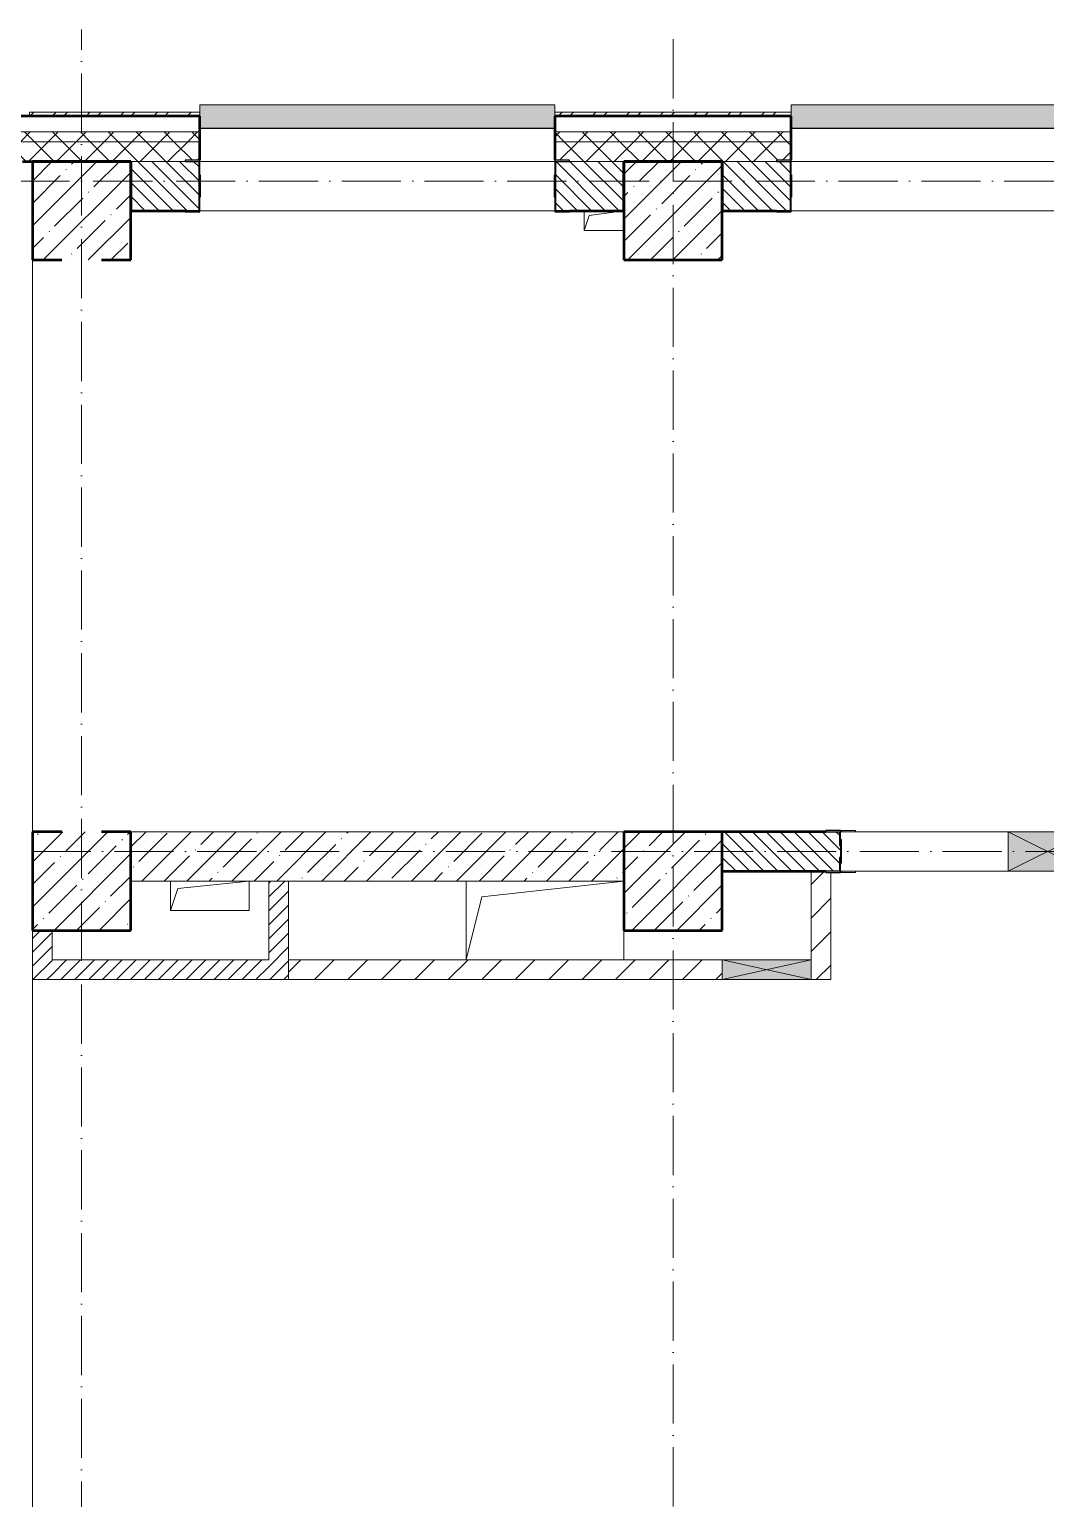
# Model space of a CAD drawing. Header units: millimetres. Extents: x -136833 to 49383, y -8033 to 344618.
# Drawn here: x -93099 to -87944, y 248495 to 255947 of the extents above; entities that cross this region are included whole.
import ezdxf

# ---------------------------------------------------------------- set-up
doc = ezdxf.new("R2010")
doc.units = ezdxf.units.MM
doc.linetypes.add('50_200_ШТРИХ_1Т_ш5_п1_п1_', pattern=[700, 500, -100, 0, -100])
for name, color, linetype, lineweight in [('A-DETL-GENF-OTLN', 7, 'Continuous', 9), ('A-FLOR-____-OTLN', 7, 'Continuous', 9), ('A-GENM-____-MCUT', 7, 'Continuous', 25), ('A-GENM-____-OTLN', 7, 'Continuous', 9), ('A-GENM-____-OTLN-1', 7, 'Continuous', 25), ('A-GLAZ-____-OTLN', 7, 'Continuous', 9), ('A-WALL-____-MCUT-1', 7, 'Continuous', 9), ('A-WALL-____-MCUT-2', 7, 'Continuous', 50), ('A-WALL-____-MCUT-3', 7, 'Continuous', 9), ('A-WALL-____-OTLN', 7, 'Continuous', 9), ('A-WALL-____-PATT-1', 7, 'Continuous', 9), ('A-WALL-FNSH-MCUT-1', 7, 'Continuous', 9), ('I-WALL-____-OTLN', 7, 'Continuous', 9), ('S-COLS-____-MCUT', 7, 'Continuous', 50), ('S-COLS-____-OTLN', 7, 'Continuous', 9), ('S-GRID-____-OTLN-1', 7, '50_200_ШТРИХ_1Т_ш5_п1_п1_', 9)]:
    doc.layers.add(name, color=color, linetype=linetype, lineweight=lineweight)
doc.layers.add('A-GLAZ-____-OTLN-1', color=7, linetype='Continuous', lineweight=9, true_color=0xc0c0c0)
pattern_1 = [(45, (-131434.41, 245796.49), (-70.71068, 70.71068), []), (135, (-131434.41, 245796.49), (-70.71068, -70.71068), [])]
pattern_2 = [(45, (-131434.41, 245796.49), (-114.04925, 114.04925), []), (45, (-131320.36, 245796.49), (-114.04925, 114.04925), [201.612, -40.322, 3.353, -36.97])]
pattern_3 = [(135, (-131434.413, 245796.486), (-35.35534, -35.35534), [])]
pattern_4 = [(45, (-131434.413, 245796.486), (-35.35534, 35.35534), [])]
pattern_5 = [(45, (-131434.41, 245796.49), (-84.8528, 84.8528), [])]

# ---------------------------------------------------------------- blocks, each defined once
blk = doc.blocks.new('BSC_Колонна _Прямоугольная - 500х500-V88-АР1_План отверстий 2 этажа в осях 1-64_А-ГГ')
at = {"layer": 'S-COLS-____-OTLN'}
h = blk.add_hatch(dxfattribs=at)
h.set_pattern_fill('FP_117', color=256, style=0, pattern_type=2)
h.set_pattern_definition([(45, (-38600, -5831.04), (-114.04925, 114.04925), []), (45, (-38485.95, -5831.04), (-114.04925, 114.04925), [201.613, -40.323, 3.353, -36.97])])
h.paths.add_polyline_path([(-250, -250), (250, -250), (250, 250), (-250, 250)], flags=0)
at = {"layer": 'S-COLS-____-MCUT'}
for p, q in [((-100, 250), (-250, 250)), ((-250, 250), (-250, -250)), ((250, 250), (100, 250)), ((250, -250), (250, 250)), ((-250, -250), (250, -250))]:
    blk.add_line(p, q, dxfattribs=at)
blk = doc.blocks.new('BSC_Колонна _Прямоугольная - 500х500-V132-АР1_План отверстий 2 этажа в осях 1-64_А-ГГ')
at = {"layer": 'S-COLS-____-OTLN'}
h = blk.add_hatch(dxfattribs=at)
h.set_pattern_fill('FP_162', color=256, style=0, pattern_type=2)
h.set_pattern_definition([(45, (-41600, -5831.04), (-114.04925, 114.04925), []), (45, (-41485.95, -5831.04), (-114.04925, 114.04925), [201.613, -40.323, 3.353, -36.97])])
h.paths.add_polyline_path([(-250, -250), (250, -250), (250, 250), (-250, 250)], flags=0)
at = {"layer": 'S-COLS-____-MCUT'}
for p, q in [((250, 250), (-250, 250)), ((-250, 250), (-250, -250)), ((250, -250), (250, 250)), ((-250, -250), (250, -250))]:
    blk.add_line(p, q, dxfattribs=at)
blk = doc.blocks.new('Фахверк_СКБ_Уголок - 250_2700-27497298-АР1_План отверстий 2 этажа в осях 1-64_А-ГГ')
at = {"layer": 'A-GENM-____-MCUT'}
for p, q in [((200, 181), (125, 181)), ((125, 181), (125, 106)), ((131, 106), (131, 175)), ((131, 175), (200, 175)), ((200, 175), (200, 181)), ((125, 106), (131, 106)), ((131, -6), (125, -6)), ((125, -6), (125, -81)), ((131, -75), (131, -6)), ((125, -81), (200, -81)), ((200, -75), (131, -75)), ((200, -81), (200, -75))]:
    blk.add_line(p, q, dxfattribs=at)
blk = doc.blocks.new('154_Стойка_СКБ_Уголок - СМ-2480_200-28346303-АР1_План отверстий 2 этажа в осях 1-64_А-ГГ')
at = {"layer": 'A-GENM-____-MCUT'}
for p, q in [((125, 156), (125, 81)), ((200, 156), (125, 156)), ((131, 81), (131, 150)), ((131, 150), (200, 150)), ((200, 150), (200, 156)), ((125, 81), (131, 81)), ((131, 19), (125, 19)), ((125, 19), (125, -56)), ((131, -50), (131, 19)), ((125, -56), (200, -56)), ((200, -50), (131, -50)), ((200, -56), (200, -50))]:
    blk.add_line(p, q, dxfattribs=at)
blk = doc.blocks.new('Стойка_Влож_Полоса боковая - Полоса-28213942-АР1_План отверстий 2 этажа в осях 1-64_А-ГГ')
at = {"layer": 'A-GENM-____-OTLN'}
for p, q in [((-5, 60), (0, 60)), ((-5, -60), (-5, 60)), ((0, 31), (0, -31)), ((0, -60), (-5, -60))]:
    blk.add_line(p, q, dxfattribs=at)
blk = doc.blocks.new('Стойка_Влож_Уголок_Опорный - Уголок-28213941-АР1_План отверстий 2 этажа в осях 1-64_А-ГГ')
at = {"layer": 'A-GENM-____-OTLN'}
for p, q in [((-212, -6), (-212, 0)), ((0, 0), (0, -6)), ((-212, -75), (-212, -6)), ((-212, -6), (-206, -6)), ((-6, -6), (0, -6)), ((0, -6), (0, -75)), ((-212, -75), (-206, -75)), ((-6, -75), (0, -75))]:
    blk.add_line(p, q, dxfattribs=at)
blk = doc.blocks.new('AR_Отверстие прямоугольное _в плите_ - AR_Отверстие прямоугольное _в плите_-30459225-АР1_План отверстий 2 этажа в осях 1-64_А-ГГ')
at = {"layer": 'A-GENM-____-OTLN'}
for p, q in [((-200, 75), (-200, -75)), ((-162.5, 37.5), (200, 75)), ((200, -75), (200, 75)), ((-200, -75), (-162.5, 37.5)), ((-200, -75), (200, -75))]:
    blk.add_line(p, q, dxfattribs=at)
blk = doc.blocks.new('AR_Отверстие прямоугольное _в плите_ - AR_Отверстие прямоугольное _в плите_-V165-АР1_План отверстий 2 этажа в осях 1-64_А-ГГ')
at = {"layer": 'A-GENM-____-OTLN'}
for p, q in [((-100, 50), (-100, -50)), ((-100, -50), (-75, 25)), ((-75, 25), (100, 50)), ((-100, -50), (100, -50))]:
    blk.add_line(p, q, dxfattribs=at)
blk = doc.blocks.new('AR_Отверстие прямоугольное _в плите_ - AR_Отверстие прямоугольное _в плите_-30552658-АР1_План отверстий 2 этажа в осях 1-64_А-ГГ')
at = {"layer": 'A-GENM-____-OTLN'}
for p, q in [((-400, 200), (-400, -200)), ((-320, 120), (400, 200)), ((-400, -200), (-320, 120)), ((400, -200), (400, -50))]:
    blk.add_line(p, q, dxfattribs=at)
blk = doc.blocks.new('Отлив_СКБ - Отлив витража_120_НВФ-31885689-АР1_План отверстий 2 этажа в осях 1-64_А-ГГ')
at = {"layer": 'A-GLAZ-____-OTLN-1'}
for points in [[(1800, 2), (1800, 120), (0, 120), (0, 2), (1103.1, 2)], [(1103.1, 0), (1800, 0), (1800, 2), (0, 2), (0, 0)]]:
    blk.add_hatch(color=256, dxfattribs=at).paths.add_polyline_path(points, flags=0)
at = {"layer": 'A-GLAZ-____-OTLN'}
for p, q in [((0, 83), (0, 120)), ((1800, 120), (0, 120)), ((1800, 120), (1800, 83)), ((0, 2), (1800, 2)), ((1800, 0), (0, 0))]:
    blk.add_line(p, q, dxfattribs=at)
blk = doc.blocks.new('AR_Отверстие прямоугольное _в стене__БезПР - AR_Отверстие прямоугольное _в стене__БезПР-36428632-АР1_План отверстий 2 этажа в осях 1-64_А-ГГ')
at = {"layer": 'A-GLAZ-____-OTLN'}
blk.add_hatch(color=256, dxfattribs=at).paths.add_polyline_path([(-200, -100), (200, -100), (200, 100), (-200, 100)], flags=0)
at = {"layer": 'A-DETL-GENF-OTLN'}
for p, q in [((-200, -100), (-200, 100)), ((-200, 100), (200, 100)), ((200, 100), (-200, -100)), ((-200, 100), (200, -100)), ((200, 100), (-200, 100)), ((-200, 100), (-200, -100)), ((200, 100), (200, -100)), ((200, -100), (200, 100)), ((200, -100), (-200, -100)), ((-200, -100), (200, -100))]:
    blk.add_line(p, q, dxfattribs=at)
at = {"layer": 'A-GLAZ-____-OTLN'}
blk.add_line((200, 100), (-200, 100), dxfattribs=at)
blk = doc.blocks.new('AR_Отверстие прямоугольное _в стене__БезПР - AR_Отверстие прямоугольное _в стене__БезПР-36427692-АР1_План отверстий 2 этажа в осях 1-64_А-ГГ')
at = {"layer": 'A-GLAZ-____-OTLN'}
blk.add_hatch(color=256, dxfattribs=at).paths.add_polyline_path([(225, -50), (225, 50), (-225, 50), (-225, -50)], flags=0)
at = {"layer": 'A-DETL-GENF-OTLN'}
for p, q in [((-225, -50), (-225, 50)), ((-225, 50), (225, 50)), ((225, 50), (-225, -50)), ((-225, 50), (225, -50)), ((225, 50), (-225, 50)), ((-225, 50), (-225, -50)), ((225, 50), (225, -50)), ((225, -50), (225, 50)), ((225, -50), (-225, -50)), ((-225, -50), (225, -50))]:
    blk.add_line(p, q, dxfattribs=at)
at = {"layer": 'A-GLAZ-____-OTLN'}
blk.add_line((225, 50), (-225, 50), dxfattribs=at)
blk = doc.blocks.new('3эт')
at = {"layer": 'S-GRID-____-OTLN-1', "color": 251, "ltscale": 0.6, "true_color": 0x636466}
for p, q in [((322370.7, -91099.7), (322370.7, -76712.9)), ((325370.7, -91346.1), (325370.7, -76712.9)), ((387845.1, -77482.4), (279340.9, -77482.4)), ((374089.5, -80882.4), (279101.9, -80882.4))]:
    blk.add_line(p, q, dxfattribs=at)

msp = doc.modelspace()

# ---------------------------------------------------------------- hatches: boundary and pattern name
at = {"layer": 'A-WALL-____-PATT-1'}
h = msp.add_hatch(dxfattribs=at)
h.set_pattern_fill('FP_3', color=256, style=0, pattern_type=2)
h.set_pattern_definition([(45, (-131434.41, 245796.49), (-85.53659, 85.53659), []), (45, (-131377.39, 245796.49), (-85.53659, 85.53659), [])])
h.paths.add_polyline_path([(-59569.4, 255507.5), (-59569.4, 255527.5), (-63434.4, 255527.5), (-63434.4, 255507.5), (-60749.5, 255507.5)], flags=0)
h.paths.add_polyline_path([(-65234.4, 255507.5), (-65234.4, 255527.5), (-66434.4, 255527.5), (-66434.4, 255507.5), (-66051.9, 255507.5)], flags=0)
h.paths.add_polyline_path([(-68234.4, 255507.5), (-68234.4, 255527.5), (-69434.4, 255527.5), (-69434.4, 255507.5), (-68703.1, 255507.5)], flags=0)
h.paths.add_polyline_path([(-72238, 255507.5), (-71234.4, 255507.5), (-71234.4, 255527.5), (-72434.4, 255527.5), (-72434.4, 255507.5)], flags=0)
h.paths.add_polyline_path([(-74889.2, 255507.5), (-74234.4, 255507.5), (-74234.4, 255527.5), (-75434.4, 255527.5), (-75434.4, 255507.5)], flags=0)
h.paths.add_polyline_path([(-77234.4, 255507.5), (-77234.4, 255527.5), (-78434.4, 255527.5), (-78434.4, 255507.5), (-78424.2, 255507.5)], flags=0)
h.paths.add_polyline_path([(-80234.4, 255507.5), (-80234.4, 255527.5), (-81434.4, 255527.5), (-81434.4, 255507.5), (-81075.4, 255507.5)], flags=0)
h.paths.add_polyline_path([(-86234.4, 255507.5), (-86234.4, 255527.5), (-87434.4, 255527.5), (-87434.4, 255507.5), (-87261.5, 255507.5)], flags=0)
h.paths.add_polyline_path([(-84434.4, 255507.5), (-83234.4, 255507.5), (-83234.4, 255527.5), (-84434.4, 255527.5)], flags=0)
h.paths.add_polyline_path([(-90434.4, 255507.5), (-89234.4, 255507.5), (-89234.4, 255527.5), (-90434.4, 255527.5)], flags=0)
h.paths.add_polyline_path([(-93099.4, 255507.5), (-92234.4, 255507.5), (-92234.4, 255527.5), (-93099.4, 255527.5)], flags=0)
h = msp.add_hatch(dxfattribs=at)
h.set_pattern_fill('FP_1', color=256, style=0, pattern_type=2)
h.set_pattern_definition(pattern_1)
h.paths.add_polyline_path([(-57084.4, 255377.5), (-57084.4, 255427.5), (-63434.4, 255427.5), (-63434.4, 255377.5), (-57214.6, 255377.5)], flags=0)
h.paths.add_polyline_path([(-66051.9, 255377.5), (-65234.4, 255377.5), (-65234.4, 255427.5), (-66434.4, 255427.5), (-66434.4, 255377.5)], flags=0)
h.paths.add_polyline_path([(-68234.4, 255377.5), (-68234.4, 255427.5), (-69434.4, 255427.5), (-69434.4, 255377.5), (-68703.1, 255377.5)], flags=0)
h.paths.add_polyline_path([(-71234.4, 255377.5), (-71234.4, 255427.5), (-72434.4, 255427.5), (-72434.4, 255377.5), (-71354.3, 255377.5)], flags=0)
h.paths.add_polyline_path([(-74234.4, 255377.5), (-74234.4, 255427.5), (-75434.4, 255427.5), (-75434.4, 255377.5), (-74889.2, 255377.5)], flags=0)
h.paths.add_polyline_path([(-78434.4, 255377.5), (-77234.4, 255377.5), (-77234.4, 255427.5), (-78434.4, 255427.5)], flags=0)
h.paths.add_polyline_path([(-81434.4, 255377.5), (-80234.4, 255377.5), (-80234.4, 255427.5), (-81434.4, 255427.5)], flags=0)
h.paths.add_polyline_path([(-83726.6, 255377.5), (-83234.4, 255377.5), (-83234.4, 255427.5), (-84434.4, 255427.5), (-84434.4, 255377.5)], flags=0)
h.paths.add_polyline_path([(-86234.4, 255377.5), (-86234.4, 255427.5), (-87434.4, 255427.5), (-87434.4, 255377.5), (-87261.5, 255377.5)], flags=0)
h.paths.add_polyline_path([(-89234.4, 255377.5), (-89234.4, 255427.5), (-90434.4, 255427.5), (-90434.4, 255377.5), (-89912.7, 255377.5)], flags=0)
h.paths.add_polyline_path([(-93634.4, 255377.5), (-92234.4, 255377.5), (-92234.4, 255427.5), (-93634.4, 255427.5)], flags=0)
h.paths.add_polyline_path([(-95434.4, 255377.5), (-95434.4, 255427.5), (-96634.4, 255427.5), (-96634.4, 255377.5), (-96098.8, 255377.5)], flags=0)
h.paths.add_polyline_path([(-104434.4, 255377.5), (-104434.4, 255427.5), (-107604.4, 255427.5), (-107604.4, 255377.5), (-106703.6, 255377.5)], flags=0)
h = msp.add_hatch(dxfattribs=at)
h.set_pattern_fill('FP_1', color=256, style=0, pattern_type=2)
h.set_pattern_definition(pattern_1)
h.paths.add_polyline_path([(-57084.4, 255277.5), (-57084.4, 255377.5), (-63434.4, 255377.5), (-63434.4, 255283.5), (-63359.4, 255283.5), (-63359.4, 255277.5), (-57214.6, 255277.5)], flags=0)
h.paths.add_polyline_path([(-66051.9, 255277.5), (-65309.4, 255277.5), (-65309.4, 255283.5), (-65234.4, 255283.5), (-65234.4, 255377.5), (-66434.4, 255377.5), (-66434.4, 255283.5), (-66359.4, 255283.5), (-66359.4, 255277.5)], flags=0)
h.paths.add_polyline_path([(-68309.4, 255277.5), (-68309.4, 255283.5), (-68234.4, 255283.5), (-68234.4, 255377.5), (-69434.4, 255377.5), (-69434.4, 255283.5), (-69359.4, 255283.5), (-69359.4, 255277.5), (-68584.4, 255277.5)], flags=0)
h.paths.add_polyline_path([(-72084.4, 255277.5), (-71309.4, 255277.5), (-71309.4, 255283.5), (-71234.4, 255283.5), (-71234.4, 255377.5), (-72434.4, 255377.5), (-72434.4, 255283.5), (-72359.4, 255283.5), (-72359.4, 255277.5), (-72238, 255277.5)], flags=0)
h.paths.add_polyline_path([(-74889.2, 255277.5), (-74309.4, 255277.5), (-74309.4, 255283.5), (-74234.4, 255283.5), (-74234.4, 255377.5), (-75434.4, 255377.5), (-75434.4, 255283.5), (-75359.4, 255283.5), (-75359.4, 255277.5)], flags=0)
h.paths.add_polyline_path([(-77584.4, 255277.5), (-77309.4, 255277.5), (-77309.4, 255283.5), (-77234.4, 255283.5), (-77234.4, 255377.5), (-78434.4, 255377.5), (-78434.4, 255283.5), (-78359.4, 255283.5), (-78359.4, 255277.5), (-78084.4, 255277.5)], flags=0)
h.paths.add_polyline_path([(-80584.4, 255277.5), (-80309.4, 255277.5), (-80309.4, 255283.5), (-80234.4, 255283.5), (-80234.4, 255377.5), (-81434.4, 255377.5), (-81434.4, 255283.5), (-81359.4, 255283.5), (-81359.4, 255277.5), (-81075.4, 255277.5)], flags=0)
h.paths.add_polyline_path([(-83309.4, 255277.5), (-83309.4, 255283.5), (-83234.4, 255283.5), (-83234.4, 255377.5), (-84434.4, 255377.5), (-84434.4, 255283.5), (-84359.4, 255283.5), (-84359.4, 255277.5), (-83726.6, 255277.5)], flags=0)
h.paths.add_polyline_path([(-86309.4, 255277.5), (-86309.4, 255283.5), (-86234.4, 255283.5), (-86234.4, 255377.5), (-87434.4, 255377.5), (-87434.4, 255283.5), (-87359.4, 255283.5), (-87359.4, 255277.5), (-86584.4, 255277.5)], flags=0)
h.paths.add_polyline_path([(-90359.4, 255277.5), (-89309.4, 255277.5), (-89309.4, 255283.5), (-89234.4, 255283.5), (-89234.4, 255377.5), (-90434.4, 255377.5), (-90434.4, 255283.5), (-90359.4, 255283.5)], flags=0)
h.paths.add_polyline_path([(-92584.4, 255277.5), (-92309.4, 255277.5), (-92309.4, 255283.5), (-92234.4, 255283.5), (-92234.4, 255377.5), (-93634.4, 255377.5), (-93634.4, 255277.5), (-93134.4, 255277.5)], flags=0)
h.paths.add_polyline_path([(-96098.8, 255277.5), (-95509.4, 255277.5), (-95509.4, 255283.5), (-95434.4, 255283.5), (-95434.4, 255377.5), (-96634.4, 255377.5), (-96634.4, 255277.5), (-96134.4, 255277.5)], flags=0)
h.paths.add_polyline_path([(-104509.4, 255277.5), (-104509.4, 255283.5), (-104434.4, 255283.5), (-104434.4, 255377.5), (-107604.4, 255377.5), (-107604.4, 255277.5), (-105134.4, 255277.5)], flags=0)
h = msp.add_hatch(dxfattribs=at)
h.set_pattern_fill('FP_6', color=256, style=0, pattern_type=2)
h.set_pattern_definition(pattern_3)
h.paths.add_polyline_path([(-90084.4, 255027.5), (-90084.4, 255277.5), (-90428.4, 255277.5), (-90428.4, 255208.5), (-90434.4, 255208.5), (-90434.4, 255096.5), (-90428.4, 255096.5), (-90428.4, 255027.5), (-90359.4, 255027.5)], flags=0)
h.paths.add_polyline_path([(-92309.4, 255027.5), (-92240.4, 255027.5), (-92240.4, 255096.5), (-92234.4, 255096.5), (-92234.4, 255208.5), (-92240.4, 255208.5), (-92240.4, 255277.5), (-92584.4, 255277.5), (-92584.4, 255027.5), (-92563.9, 255027.5)], flags=0)
h = msp.add_hatch(dxfattribs=at)
h.set_pattern_fill('FP_6', color=256, style=0, pattern_type=2)
h.set_pattern_definition(pattern_3)
h.paths.add_polyline_path([(-87428.4, 255027.5), (-87084.4, 255027.5), (-87084.4, 255277.5), (-87428.4, 255277.5), (-87428.4, 255208.5), (-87434.4, 255208.5), (-87434.4, 255096.5), (-87428.4, 255096.5), (-87428.4, 255031.8)], flags=0)
h.paths.add_polyline_path([(-89309.4, 255027.5), (-89240.4, 255027.5), (-89240.4, 255096.5), (-89234.4, 255096.5), (-89234.4, 255208.5), (-89240.4, 255208.5), (-89240.4, 255277.5), (-89584.4, 255277.5), (-89584.4, 255027.5)], flags=0)
h = msp.add_hatch(dxfattribs=at)
h.set_pattern_fill('FP_25', color=256, style=0, pattern_type=2)
h.set_pattern_definition(pattern_2)
h.paths.add_polyline_path([(-90084.4, 251627.5), (-90084.4, 251877.5), (-92584.4, 251877.5), (-92584.4, 251627.5), (-92563.9, 251627.5)], flags=0)
h = msp.add_hatch(dxfattribs=at)
h.set_pattern_fill('FP_6', color=256, style=0, pattern_type=2)
h.set_pattern_definition(pattern_3)
h.paths.add_polyline_path([(-87209.4, 251677.5), (-87084.4, 251677.5), (-87084.4, 251877.5), (-87278.4, 251877.5), (-87278.4, 251808.5), (-87284.4, 251808.5), (-87284.4, 251746.5), (-87278.4, 251746.5), (-87278.4, 251677.5), (-87261.5, 251677.5)], flags=0)
h.paths.add_polyline_path([(-89029, 251677.5), (-88990.4, 251677.5), (-88990.4, 251746.5), (-88984.4, 251746.5), (-88984.4, 251808.5), (-88990.4, 251808.5), (-88990.4, 251877.5), (-89584.4, 251877.5), (-89584.4, 251677.5), (-89059.4, 251677.5)], flags=0)
h = msp.add_hatch(dxfattribs=at)
h.set_pattern_fill('FP_4', color=256, style=0, pattern_type=2)
h.set_pattern_definition(pattern_5)
h.paths.add_polyline_path([(-89134.4, 251127.5), (-89034.4, 251127.5), (-89034.4, 251671.5), (-89059.4, 251671.5), (-89059.4, 251677.5), (-89134.4, 251677.5), (-89134.4, 251227.5)], flags=0)
h = msp.add_hatch(dxfattribs=at)
h.set_pattern_fill('FP_5', color=256, style=0, pattern_type=2)
h.set_pattern_definition(pattern_4)
h.paths.add_polyline_path([(-91784.4, 251127.5), (-91784.4, 251627.5), (-91884.4, 251627.5), (-91884.4, 251127.5)], flags=0)
h = msp.add_hatch(dxfattribs=at)
h.set_pattern_fill('FP_5', color=256, style=0, pattern_type=2)
h.set_pattern_definition(pattern_4)
h.paths.add_polyline_path([(-92984.4, 251127.5), (-92984.4, 251377.5), (-93084.4, 251377.5), (-93084.4, 251127.5)], flags=0)
h = msp.add_hatch(dxfattribs=at)
h.set_pattern_fill('FP_5', color=256, style=0, pattern_type=2)
h.set_pattern_definition(pattern_4)
h.paths.add_polyline_path([(-91884.4, 251127.5), (-91884.4, 251227.5), (-92984.4, 251227.5), (-92984.4, 251127.5), (-92563.9, 251127.5)], flags=0)
h = msp.add_hatch(dxfattribs=at)
h.set_pattern_fill('FP_4', color=256, style=0, pattern_type=2)
h.set_pattern_definition(pattern_5)
h.paths.add_polyline_path([(-91784.4, 251127.5), (-89584.4, 251127.5), (-89584.4, 251227.5), (-91784.4, 251227.5)], flags=0)
at = {"layer": 'S-COLS-____-OTLN'}
h = msp.add_hatch(dxfattribs=at)
h.set_pattern_fill('FP_25', color=256, style=0, pattern_type=2)
h.set_pattern_definition(pattern_2)
h.paths.add_polyline_path([(-93084.4, 254777.5), (-92584.4, 254777.5), (-92584.4, 255277.5), (-93084.4, 255277.5), (-93084.4, 255132.3)], flags=0)
h = msp.add_hatch(dxfattribs=at)
h.set_pattern_fill('FP_25', color=256, style=0, pattern_type=2)
h.set_pattern_definition(pattern_2)
h.paths.add_polyline_path([(-90084.4, 254777.5), (-89584.4, 254777.5), (-89584.4, 255277.5), (-90084.4, 255277.5), (-90084.4, 255132.3)], flags=0)

# ---------------------------------------------------------------- linework, layer by layer
at = {"layer": 'A-FLOR-____-OTLN'}
for p, q in [((-93084.4, 254777.5), (-93084.4, 251877.5)), ((-92384.4, 251477.5), (-92384.4, 251627.5)), ((-91984.4, 251627.5), (-91984.4, 251477.5)), ((-90884.4, 251227.5), (-90884.4, 251627.5)), ((-91984.4, 251477.5), (-92384.4, 251477.5)), ((-90084.4, 251377.5), (-90084.4, 251227.5)), ((-93084.4, 251127.5), (-93084.4, 244377.5))]:
    msp.add_line(p, q, dxfattribs=at)
at = {"layer": 'A-WALL-____-MCUT-1'}
for p, q in [((-90084.4, 251877.5), (-92584.4, 251877.5)), ((-92584.4, 251627.5), (-90084.4, 251627.5))]:
    msp.add_line(p, q, dxfattribs=at)
at = {"layer": 'A-WALL-____-MCUT-2'}
for p, q in [((-92234.4, 255507.5), (-93634.4, 255507.5)), ((-92234.4, 255283.5), (-92234.4, 255507.5)), ((-89234.4, 255507.5), (-90434.4, 255507.5)), ((-90434.4, 255507.5), (-90434.4, 255283.5)), ((-89234.4, 255283.5), (-89234.4, 255507.5)), ((-93134.4, 255277.5), (-92584.4, 255277.5)), ((-92584.4, 255277.5), (-92584.4, 255027.5)), ((-90084.4, 255277.5), (-89584.4, 255277.5)), ((-90084.4, 255027.5), (-90084.4, 255277.5)), ((-89584.4, 255277.5), (-89584.4, 255027.5)), ((-92234.4, 255096.5), (-92234.4, 255208.5)), ((-90434.4, 255208.5), (-90434.4, 255096.5)), ((-89234.4, 255096.5), (-89234.4, 255208.5)), ((-92584.4, 255027.5), (-92309.4, 255027.5)), ((-90359.4, 255027.5), (-90084.4, 255027.5)), ((-89584.4, 255027.5), (-89309.4, 255027.5)), ((-89059.4, 251877.5), (-89584.4, 251877.5)), ((-89584.4, 251677.5), (-89059.4, 251677.5))]:
    msp.add_line(p, q, dxfattribs=at)
at = {"layer": 'A-WALL-____-MCUT-3'}
for p, q in [((-92234.4, 255427.5), (-93634.4, 255427.5)), ((-92234.4, 255377.5), (-93634.4, 255377.5)), ((-89234.4, 255427.5), (-90434.4, 255427.5)), ((-89234.4, 255377.5), (-90434.4, 255377.5)), ((-92584.4, 255277.5), (-92309.4, 255277.5)), ((-90359.4, 255277.5), (-90084.4, 255277.5)), ((-89584.4, 255277.5), (-89309.4, 255277.5))]:
    msp.add_line(p, q, dxfattribs=at)
at = {"layer": 'A-WALL-____-OTLN'}
for p, q in [((-90434.4, 255277.5), (-92234.4, 255277.5)), ((-87434.4, 255277.5), (-89234.4, 255277.5)), ((-90434.4, 255027.5), (-92234.4, 255027.5)), ((-87434.4, 255027.5), (-89234.4, 255027.5))]:
    msp.add_line(p, q, dxfattribs=at)
at = {"layer": 'A-WALL-FNSH-MCUT-1'}
for p, q in [((-92234.4, 255527.5), (-93099.4, 255527.5)), ((-93099.4, 255527.5), (-93099.4, 255507.5)), ((-92234.4, 255507.5), (-92234.4, 255527.5)), ((-89234.4, 255527.5), (-90434.4, 255527.5)), ((-90434.4, 255527.5), (-90434.4, 255507.5)), ((-89234.4, 255507.5), (-89234.4, 255527.5)), ((-89134.4, 251677.5), (-89134.4, 251227.5)), ((-89034.4, 251127.5), (-89034.4, 251671.5)), ((-91884.4, 251627.5), (-91884.4, 251227.5)), ((-91784.4, 251627.5), (-91784.4, 251127.5)), ((-93084.4, 251377.5), (-93084.4, 251127.5)), ((-92984.4, 251227.5), (-92984.4, 251377.5)), ((-91884.4, 251227.5), (-92984.4, 251227.5)), ((-89584.4, 251227.5), (-91784.4, 251227.5)), ((-93084.4, 251127.5), (-89584.4, 251127.5)), ((-89134.4, 251127.5), (-89034.4, 251127.5))]:
    msp.add_line(p, q, dxfattribs=at)
at = {"layer": 'I-WALL-____-OTLN'}
for p, q in [((-88984.4, 251877.5), (-88134.4, 251877.5)), ((-88134.4, 251677.5), (-88984.4, 251677.5))]:
    msp.add_line(p, q, dxfattribs=at)
at = {"layer": 'S-COLS-____-MCUT'}
for p, q in [((-92584.4, 255277.5), (-93084.4, 255277.5)), ((-93084.4, 255277.5), (-93084.4, 254777.5)), ((-92584.4, 254777.5), (-92584.4, 255277.5)), ((-89584.4, 255277.5), (-90084.4, 255277.5)), ((-90084.4, 255277.5), (-90084.4, 254777.5)), ((-89584.4, 254777.5), (-89584.4, 255277.5)), ((-93084.4, 254777.5), (-92934.4, 254777.5)), ((-92734.4, 254777.5), (-92584.4, 254777.5)), ((-90084.4, 254777.5), (-89584.4, 254777.5))]:
    msp.add_line(p, q, dxfattribs=at)

# ---------------------------------------------------------------- block references
msp.add_blockref('3эт', (-415205.1, 332659.9))
at = {"layer": 'A-GENM-____-OTLN'}
for name, p in [('AR_Отверстие прямоугольное _в плите_ - AR_Отверстие прямоугольное _в плите_-V165-АР1_План отверстий 2 этажа в осях 1-64_А-ГГ', (-90184.4, 254977.5)), ('AR_Отверстие прямоугольное _в плите_ - AR_Отверстие прямоугольное _в плите_-30459225-АР1_План отверстий 2 этажа в осях 1-64_А-ГГ', (-92184.4, 251552.5)), ('AR_Отверстие прямоугольное _в плите_ - AR_Отверстие прямоугольное _в плите_-30552658-АР1_План отверстий 2 этажа в осях 1-64_А-ГГ', (-90484.4, 251427.5))]:
    msp.add_blockref(name, p, dxfattribs=at)
for name, p, rotation in [('Стойка_Влож_Уголок_Опорный - Уголок-28213941-АР1_План отверстий 2 этажа в осях 1-64_А-ГГ', (-88984.4, 251883.5), 89.99999999999955), ('Стойка_Влож_Полоса боковая - Полоса-28213942-АР1_План отверстий 2 этажа в осях 1-64_А-ГГ', (-88984.4, 251777.5), 180)]:
    msp.add_blockref(name, p, dxfattribs=dict(at, rotation=rotation))
at = {"layer": 'A-GENM-____-OTLN-1', "rotation": 180}
for name, p in [('Фахверк_СКБ_Уголок - 250_2700-27497298-АР1_План отверстий 2 этажа в осях 1-64_А-ГГ', (-92109.4, 255202.5)), ('Фахверк_СКБ_Уголок - 250_2700-27497298-АР1_План отверстий 2 этажа в осях 1-64_А-ГГ', (-89109.4, 255202.5)), ('154_Стойка_СКБ_Уголок - СМ-2480_200-28346303-АР1_План отверстий 2 этажа в осях 1-64_А-ГГ', (-88859.4, 251827.5))]:
    msp.add_blockref(name, p, dxfattribs=at)
at = {"layer": 'A-GENM-____-OTLN-1'}
msp.add_blockref('Фахверк_СКБ_Уголок - 250_2700-27497298-АР1_План отверстий 2 этажа в осях 1-64_А-ГГ', (-90559.4, 255102.5), dxfattribs=at)
at = {"layer": 'A-GLAZ-____-OTLN'}
for name, p in [('Отлив_СКБ - Отлив витража_120_НВФ-31885689-АР1_План отверстий 2 этажа в осях 1-64_А-ГГ', (-92234.4, 255444.5)), ('Отлив_СКБ - Отлив витража_120_НВФ-31885689-АР1_План отверстий 2 этажа в осях 1-64_А-ГГ', (-89234.4, 255444.5)), ('AR_Отверстие прямоугольное _в стене__БезПР - AR_Отверстие прямоугольное _в стене__БезПР-36427692-АР1_План отверстий 2 этажа в осях 1-64_А-ГГ', (-89359.4, 251177.5))]:
    msp.add_blockref(name, p, dxfattribs=at)
at = {"layer": 'A-GLAZ-____-OTLN', "rotation": 180}
msp.add_blockref('AR_Отверстие прямоугольное _в стене__БезПР - AR_Отверстие прямоугольное _в стене__БезПР-36428632-АР1_План отверстий 2 этажа в осях 1-64_А-ГГ', (-87934.4, 251777.5), dxfattribs=at)
at = {"layer": 'S-COLS-____-OTLN'}
for name, p in [('BSC_Колонна _Прямоугольная - 500х500-V88-АР1_План отверстий 2 этажа в осях 1-64_А-ГГ', (-92834.4, 251627.5)), ('BSC_Колонна _Прямоугольная - 500х500-V132-АР1_План отверстий 2 этажа в осях 1-64_А-ГГ', (-89834.4, 251627.5))]:
    msp.add_blockref(name, p, dxfattribs=at)

doc.saveas('drawing.dxf')
